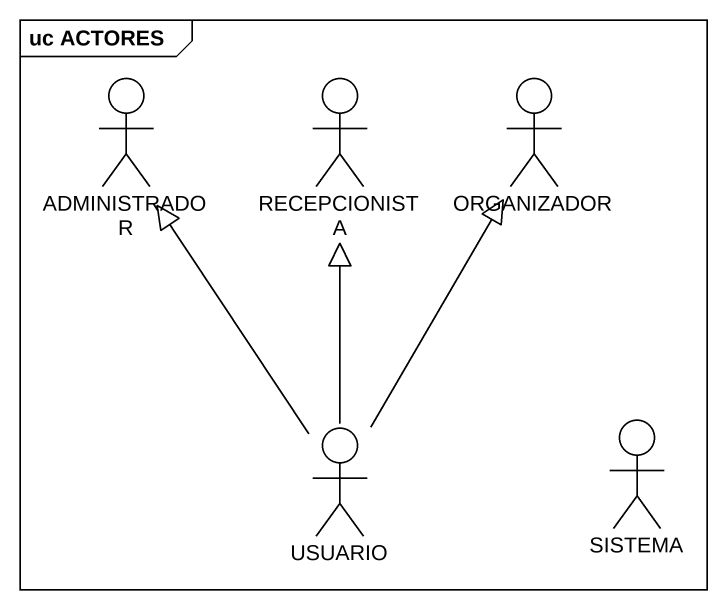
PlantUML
@startuml
mainframe uc ACTORES
actor ADMINISTRADOR
actor RECEPCIONISTA
actor ORGANIZADOR
actor USUARIO
actor SISTEMA
USUARIO -up-|> ADMINISTRADOR
USUARIO -up-|> RECEPCIONISTA
USUARIO -up-|> ORGANIZADOR
@enduml
